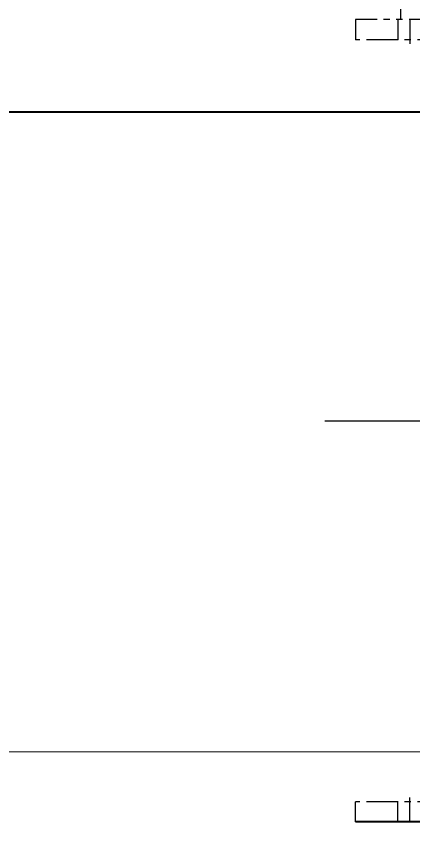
# Model space of a CAD drawing. Header units: millimetres. Extents: x -243837 to -5443, y 40 to 285140.
# Drawn here: x -109609.2 to -109411.7, y 116383.7 to 116786.9 of the extents above; entities that cross this region are included whole.
import ezdxf

# ---------------------------------------------------------------- set-up
doc = ezdxf.new("R2010")
doc.units = ezdxf.units.MM
doc.linetypes.add('CENTER', pattern=[50.79999999999998, 31.75, -6.349999999999998, 6.349999999999998, -6.349999999999998])
doc.linetypes.add('PHANTOM', pattern=[63.50000000000001, 31.75, -6.35, 6.35, -6.35, 6.35, -6.35])
for name, color, linetype, lineweight in [('CEN', 1, 'CENTER', 9), ('R- PHANTOM', 3, 'PHANTOM', 9), ('R-OBJECT', 2, 'Continuous', 20), ('sheet BORDER', 253, 'Continuous', 13)]:
    doc.layers.add(name, color=color, linetype=linetype, lineweight=lineweight)
doc.layers.add('object', color=4, linetype='Continuous')
doc.styles.add('KA', font='romans.shx', dxfattribs={"width": 0.7})
doc.dimstyles.new('rakesh', dxfattribs={"dimscale": 160, "dimtxt": 2.5, "dimasz": 1, "dimexe": 0.8, "dimexo": 0.8, "dimgap": 1, "dimtad": 1, "dimdec": 0, "dimzin": 0, "dimdsep": 46, "dimtxsty": 'KA', "dimblk": 'OBLIQUE', "dimcen": 1.5, "dimclrd": 1, "dimclre": 1, "dimclrt": 2, "dimadec": 0, "dimazin": 0, "dimtfac": 1, "dimtdec": 0, "dimtmove": 0, "dimatfit": 2, "dimfxl": 0, "dimtolj": 1, "dimtzin": 0, "dimlwd": -1, "dimlwe": -1, "dimarcsym": 1})
doc.dimstyles.new('rakesh$0', dxfattribs={"dimscale": 160, "dimtxt": 2.5, "dimasz": 1, "dimexe": 0.8, "dimexo": 0.8, "dimgap": 1, "dimtad": 1, "dimdec": 0, "dimzin": 0, "dimdsep": 46, "dimtxsty": 'KA', "dimblk": 'OBLIQUE', "dimcen": 1.5, "dimclrd": 1, "dimclre": 1, "dimclrt": 2, "dimadec": 0, "dimazin": 0, "dimtfac": 1, "dimtdec": 0, "dimtmove": 0, "dimatfit": 2, "dimfxl": 1, "dimtolj": 1, "dimtzin": 0, "dimlwd": -1, "dimlwe": -1, "dimarcsym": 1})

# ---------------------------------------------------------------- blocks, each defined once
blk = doc.blocks.new('_Oblique')
at = {"color": 0, "linetype": 'ByBlock', "lineweight": -2}
blk.add_line((-0.5, -0.5), (0.5, 0.5), dxfattribs=at)
blk = doc.blocks.new('*D224')
at = {"layer": 'DEFPOINTS', "color": 0, "ltscale": 10, "transparency": 16777216}
for p in [(-106760.1625339869, 129714.9167566622), (-190510.5511990689, 125814.7757435649, -169.378960447121), (-106760.1625339869, 110177.2823504886)]:
    blk.add_point(p, dxfattribs=at)
at = {"layer": 'R-OBJECT', "color": 1, "ltscale": 10, "transparency": 16777216}
for p, q in [((-190510.5511990689, 125942.7757435649), (-190510.5511990689, 129906.9167566622)), ((-106760.1625339869, 110305.2823504886), (-106760.1625339869, 129906.9167566622)), ((-190510.5511990689, 129714.9167566622), (-106760.1625339869, 129714.9167566622))]:
    blk.add_line(p, q, dxfattribs=at)
at = {"layer": 'R-OBJECT', "color": 1, "ltscale": 10, "transparency": 16777216, "xscale": 160, "yscale": 160, "zscale": 160, "rotation": 180}
blk.add_blockref('_Oblique', (-190510.5511990689, 129714.9167566622), dxfattribs=at)
at = {"layer": 'R-OBJECT', "color": 1, "ltscale": 10, "transparency": 16777216, "xscale": 160, "yscale": 160, "zscale": 160}
blk.add_blockref('_Oblique', (-106760.1625339869, 129714.9167566622), dxfattribs=at)
at = {"layer": 'R-OBJECT', "color": 2, "ltscale": 10, "transparency": 16777216, "insert": (-148635.3568665279, 130179.6786614242), "char_height": 400, "attachment_point": 5, "style": 'KA'}
blk.add_mtext('\\A1;83750 (HORIZONTAL PULLEY CRS.)', dxfattribs=at)
blk = doc.blocks.new('sdsdfsdfsdf')
at = {"layer": 'sheet BORDER', "color": 6, "lineweight": 13}
blk.add_lwpolyline([(2790.342635508627, -99.95271598175168), (0, -99.94222233630717), (0, 0), (2790.342635508627, -0.01049364544451237)], dxfattribs=at)
blk = doc.blocks.new('*D228')
at = {"layer": 'DEFPOINTS', "color": 0, "ltscale": 10, "transparency": 16777216}
for p in [(-191009.9361552035, 127989.4407413399), (-191009.9361552035, 115545.1423891635, -13.05689684377734), (-108009.9361552035, 113403.9174580134)]:
    blk.add_point(p, dxfattribs=at)
at = {"layer": 'R-OBJECT', "color": 1, "ltscale": 10, "transparency": 16777216}
for p, q in [((-191009.9361552035, 115673.1423891635), (-191009.9361552035, 128181.4407413399)), ((-108009.9361552035, 113531.9174580134), (-108009.9361552035, 128181.4407413399)), ((-108009.9361552035, 127989.4407413399), (-191009.9361552035, 127989.4407413399))]:
    blk.add_line(p, q, dxfattribs=at)
at = {"layer": 'R-OBJECT', "color": 1, "ltscale": 10, "transparency": 16777216, "xscale": 160, "yscale": 160, "zscale": 160, "rotation": 180}
blk.add_blockref('_Oblique', (-191009.9361552035, 127989.4407413399), dxfattribs=at)
at = {"layer": 'R-OBJECT', "color": 1, "ltscale": 10, "transparency": 16777216, "xscale": 160, "yscale": 160, "zscale": 160}
blk.add_blockref('_Oblique', (-108009.9361552035, 127989.4407413399), dxfattribs=at)
at = {"layer": 'R-OBJECT', "color": 2, "ltscale": 10, "transparency": 16777216, "insert": (-149509.9361552035, 128349.4407413399), "char_height": 400, "attachment_point": 5, "style": 'KA'}
blk.add_mtext('\\A1;83000', dxfattribs=at)
blk = doc.blocks.new('*D267')
at = {"layer": 'DEFPOINTS', "color": 0, "ltscale": 10, "transparency": 16777216}
for p in [(-99129.85616900561, 285140.0177930185), (-118071.5632885124, 111168.1472754011)]:
    blk.add_point(p, dxfattribs=at)
at = {"layer": 'R-OBJECT', "color": 1, "ltscale": 10, "transparency": 16777216}
blk.add_line((-117727.5565044278, 114327.7095746358), (-118071.5632885124, 111168.1472754011), dxfattribs=at)
at = {"layer": 'R-OBJECT', "color": 1, "ltscale": 10, "transparency": 16777216, "xscale": 160, "yscale": 160, "zscale": 160, "rotation": 263.7862272517605}
blk.add_blockref('_Oblique', (-118071.5632885124, 111168.1472754011), dxfattribs=at)
at = {"layer": 'R-OBJECT', "color": 2, "ltscale": 10, "transparency": 16777216, "insert": (-118199.4525323453, 113319.5303991185), "char_height": 400, "attachment_point": 5, "rotation": 83.78622725176051, "style": 'KA'}
blk.add_mtext('\\A1;R175000', dxfattribs=at)
blk = doc.blocks.new('vbf1')
at = {"color": 2}
blk.add_line((8366786.921696101, 3695767.570222677, -6901.438312095428), (8366426.921696102, 3695767.570222677, -6901.438312095428), dxfattribs=at)
at = {"layer": 'CEN'}
blk.add_line((8366449.421696102, 3696167.495277779, -6901.438312095428), (8366449.421696102, 3696180.39313734, -6901.438312095428), dxfattribs=at)
at = {"layer": 'CEN', "color": 1, "ltscale": 15}
blk.add_line((8366411.58232814, 3695967.460222675, -6901.438312095428), (8366802.261064064, 3695967.460222675, -6901.438312095428), dxfattribs=at)
at = {"layer": 'R- PHANTOM', "color": 7, "ltscale": 0.5}
for p, q in [((8366786.921696101, 3696167.570222676, -6901.438312095428), (8366426.921696102, 3696167.570222676, -6901.438312095428)), ((8366426.921696102, 3696167.570222676, -6901.438312095428), (8366426.921696102, 3696157.570222676, -6901.438312095428)), ((8366447.921696102, 3696167.570222676, -6901.438312095428), (8366447.921696102, 3696157.570222676, -6901.438312095428)), ((8366453.921696102, 3696167.570222676, -6901.438312095428), (8366453.921696102, 3696155.459376689, -6901.438312095428)), ((8366606.921696101, 3696157.570222676, -6901.438312095428), (8366426.921696102, 3696157.570222676, -6901.438312095428)), ((8366453.921696102, 3695767.570222677, -6901.438312095428), (8366453.921696102, 3695779.681068663, -6901.438312095428)), ((8366606.921696101, 3695777.570222676, -6901.438312095428), (8366426.921696102, 3695777.570222676, -6901.438312095428)), ((8366426.921696102, 3695767.570222677, -6901.438312095428), (8366426.921696102, 3695777.570222676, -6901.438312095428)), ((8366447.921696102, 3695767.570222677, -6901.438312095428), (8366447.921696102, 3695777.570222676, -6901.438312095428)), ((8366786.921696101, 3695767.570222677, -6901.438312095428), (8366426.921696102, 3695767.570222677, -6901.438312095428))]:
    blk.add_line(p, q, dxfattribs=at)
blk = doc.blocks.new('*D397')
at = {"layer": 'DEFPOINTS', "color": 0, "ltscale": 10, "transparency": 16777216}
for p in [(-99129.85616900556, 285140.0177930185), (-130316.9789395866, 112941.4017321076)]:
    blk.add_point(p, dxfattribs=at)
at = {"layer": 'R-OBJECT', "color": 1, "ltscale": 10, "transparency": 16777216}
blk.add_line((-129734.3329127824, 116158.4615489791), (-130316.9789395866, 112941.4017321076), dxfattribs=at)
at = {"layer": 'R-OBJECT', "color": 1, "ltscale": 10, "transparency": 16777216, "xscale": 160, "yscale": 160, "zscale": 160, "rotation": 259.7343612702829}
blk.add_blockref('_Oblique', (-130316.9789395866, 112941.4017321076), dxfattribs=at)
at = {"layer": 'R-OBJECT', "color": 2, "ltscale": 10, "transparency": 16777216, "insert": (-130276.2868428792, 115186.1462458168), "char_height": 400, "attachment_point": 5, "rotation": 79.73436127028286, "style": 'KA'}
blk.add_mtext('\\A1;R175000', dxfattribs=at)

msp = doc.modelspace()

# ---------------------------------------------------------------- linework, layer by layer
at = {"layer": 'object', "color": 6}
msp.add_line((-111810.1649276903, 116739.1460568358), (-105210.1649276996, 116739.1460568358), dxfattribs=at)

# ---------------------------------------------------------------- block references
for name, p in [('vbf1', (-8475867.086606435, -3579382.41655547, 6880.941166240221)), ('sdsdfsdfsdf', (-111810.1647455496, 116420.1493715013, 0.1360994967553779))]:
    msp.add_blockref(name, p)

# ---------------------------------------------------------------- dimensions: what is measured, and where the dimension line sits
at = {"layer": 'R-OBJECT', "ltscale": 10}
for center, mpoint, picture, middle in [((-99129.85616900556, 285140.0177930185), (-130316.9789395866, 112941.4017321076), '*D397', (-129922.0496898396, 115121.9898789744)), ((-99129.85616900561, 285140.0177930185), (-118071.5632885124, 111168.1472754011), '*D267', (-117841.5675415662, 113280.5646016155))]:
    dim = msp.add_radius_dim(center=center, mpoint=mpoint, dimstyle='rakesh', override={"dimexe": 1.2, "dimatfit": 3, "dimfxl": 0.18}, dxfattribs=at)
    dim.commit()
    dim.dimension.update_dxf_attribs({"geometry": picture, "text_midpoint": middle, "dimtype": 164})
dim = msp.add_linear_dim(base=(-106760.1625339869, 129714.9167566622), p1=(-190510.5511990689, 125814.7757435649, -169.378960447121), p2=(-106760.1625339869, 110177.2823504886), text='<> (HORIZONTAL PULLEY CRS.)', dimstyle='rakesh', override={"dimexe": 1.2, "dimfxl": 0.18}, dxfattribs=at)
dim.commit()
dim.dimension.update_dxf_attribs({"geometry": '*D224', "text_midpoint": (-148635.3568665279, 130179.6786614242)})
dim = msp.add_linear_dim(base=(-191009.9361552035, 127989.4407413399), p1=(-108009.9361552035, 113403.9174580134), p2=(-191009.9361552035, 115545.1423891635, -13.05689684377734), dimstyle='rakesh$0', override={"dimexe": 1.2, "dimfxl": 0.18}, dxfattribs=at)
dim.commit()
dim.dimension.update_dxf_attribs({"geometry": '*D228', "text_midpoint": (-149509.9361552035, 128349.4407413399)})

doc.saveas('drawing.dxf')
